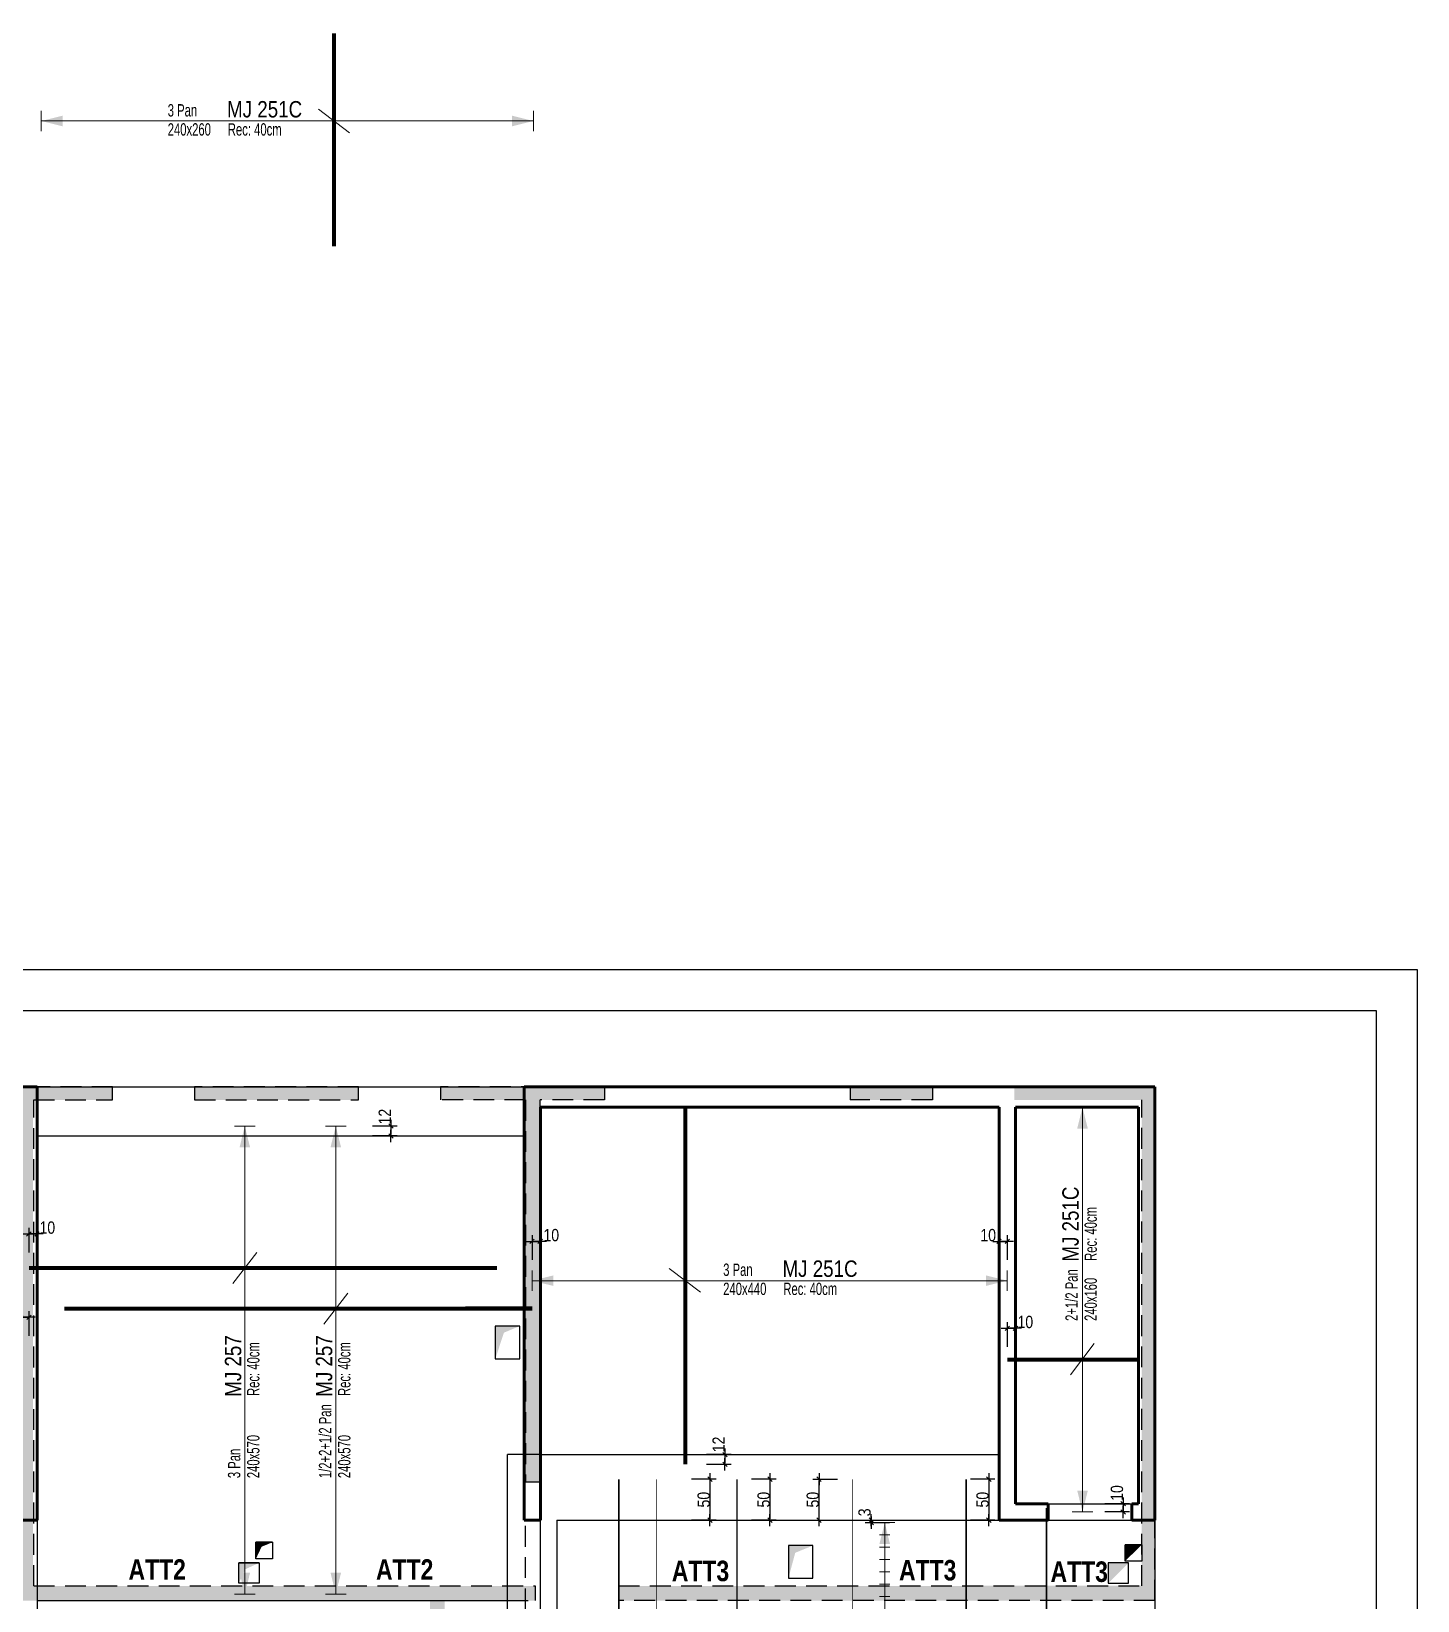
# Model space of a CAD drawing. Header units: millimetres. Extents: x 2049 to 26244, y -43633 to -34245.
# Drawn here: x 23993 to 25684, y -36160 to -34245 of the extents above; entities that cross this region are included whole.
import ezdxf
from ezdxf.enums import TextEntityAlignment as Align

# ---------------------------------------------------------------- set-up
doc = ezdxf.new("R2010")
doc.units = ezdxf.units.MM
doc.linetypes.add('CACHEX2', pattern=[19.05, 12.7, -6.35])
for name, color, linetype in [('01-Cad  2', 1, 'Continuous'), ('01_ARMA_INF', 50, 'Continuous'), ('01_cote_gen', 4, 'Continuous'), ('01_linteaux', 2, 'Continuous'), ('01_murs_sup', 2, 'CACHEX2'), ('01_resv', 32, 'Continuous'), ('01_texte', 230, 'Continuous'), ('AA_COTES', 2, 'Continuous')]:
    doc.layers.add(name, color=color, linetype=linetype)
doc.layers.add('01_murs_coup', color=5, linetype='Continuous', lineweight=60)
doc.styles.add('PATIO', font='ARIALN.TTF')
doc.styles.add('STYLE2', font='ARIALN.TTF')
doc.styles.add('Titre', font='ariblk.ttf')
doc.dimstyles.new('JB50', dxfattribs={"dimscale": 0.1, "dimtxt": 150, "dimasz": 15, "dimexe": 0.1, "dimexo": 0.1, "dimgap": 0.09, "dimtad": 1, "dimdec": 1, "dimdsep": 46, "dimtxsty": 'STYLE2', "dimblk1": 'BOND_G', "dimblk2": 'BOND_D', "dimsah": 1, "dimcen": 1.5, "dimdle": 0.01, "dimse1": 1, "dimse2": 1, "dimclrd": 4, "dimclre": 2, "dimclrt": 6, "dimazin": 2, "dimtfac": 2.333333, "dimtdec": 1, "dimtix": 1, "dimtmove": 2, "dimatfit": 3, "dimldrblk": 'BOND_G', "dimfxl": 1, "dimtolj": 1, "dimtzin": 0, "dimarcsym": 0})

# ---------------------------------------------------------------- blocks, each defined once
blk = doc.blocks.new('BOND_G')
at = {"layer": 'AA_COTES', "color": 0}
for p, q in [((0, -5), (0, 15)), ((5, 0), (-5, 0)), ((1.8, 1.8), (-1.8, -1.8))]:
    blk.add_line(p, q, dxfattribs=at)
blk = doc.blocks.new('BOND_D')
at = {"layer": 'AA_COTES', "color": 0}
for p, q in [((5, 0), (-5, 0)), ((-1.8, -1.8), (1.8, 1.8)), ((0, 5), (0, -15))]:
    blk.add_line(p, q, dxfattribs=at)
blk = doc.blocks.new('*D9353')
at = {"layer": '01_cote_gen', "color": 4, "lineweight": -2, "transparency": 16777216}
for p, q in [((25017.3, -36060.5), (25017.3, -36059)), ((25017.3, -36062), (25017.3, -36065)), ((25017.3, -36066.5), (25017.3, -36068))]:
    blk.add_line(p, q, dxfattribs=at)
at = {"layer": 'Defpoints', "color": 0, "transparency": 16777216}
for p in [(25017.3, -36065), (25039.8, -36062), (25046.2, -36065)]:
    blk.add_point(p, dxfattribs=at)
at = {"layer": '01_cote_gen', "color": 4, "lineweight": -2, "transparency": 16777216, "xscale": 1.5, "yscale": 1.5, "zscale": 1.5}
for name, p, rotation in [('BOND_G', (25017.3, -36062), 270), ('BOND_D', (25017.3, -36065), 90)]:
    blk.add_blockref(name, p, dxfattribs=dict(at, rotation=rotation))
at = {"layer": '01_cote_gen', "color": 6, "transparency": 16777216, "insert": (25009.2, -36052.5), "char_height": 15, "attachment_point": 5, "rotation": 90, "style": 'STYLE2'}
blk.add_mtext('\\A1;3', dxfattribs=at)
blk = doc.blocks.new('*D9412')
at = {"layer": '01_cote_gen', "color": 4, "lineweight": -2, "transparency": 16777216}
blk.add_line((24820.6, -36013.5), (24820.6, -36060.5), dxfattribs=at)
at = {"layer": 'Defpoints', "color": 0, "transparency": 16777216}
for p in [(24709.5, -36012), (24709.5, -36062), (24820.6, -36062)]:
    blk.add_point(p, dxfattribs=at)
at = {"layer": '01_cote_gen', "color": 4, "lineweight": -2, "transparency": 16777216, "xscale": 1.5, "yscale": 1.5, "zscale": 1.5}
for name, p, rotation in [('BOND_G', (24820.6, -36012), 90), ('BOND_D', (24820.6, -36062), 270)]:
    blk.add_blockref(name, p, dxfattribs=dict(at, rotation=rotation))
at = {"layer": '01_cote_gen', "color": 6, "transparency": 16777216, "insert": (24813, -36037), "char_height": 15, "attachment_point": 5, "rotation": 90, "style": 'STYLE2'}
blk.add_mtext('\\A1;50', dxfattribs=at)
blk = doc.blocks.new('*D9357')
at = {"layer": '01_cote_gen', "color": 4, "lineweight": -2, "transparency": 16777216}
blk.add_line((24893.8, -36013.5), (24893.8, -36060.5), dxfattribs=at)
at = {"layer": 'Defpoints', "color": 0, "transparency": 16777216}
for p in [(24853.6, -36012), (24853.6, -36062), (24893.8, -36062)]:
    blk.add_point(p, dxfattribs=at)
at = {"layer": '01_cote_gen', "color": 4, "lineweight": -2, "transparency": 16777216, "xscale": 1.5, "yscale": 1.5, "zscale": 1.5}
for name, p, rotation in [('BOND_G', (24893.8, -36012), 90), ('BOND_D', (24893.8, -36062), 270)]:
    blk.add_blockref(name, p, dxfattribs=dict(at, rotation=rotation))
at = {"layer": '01_cote_gen', "color": 6, "transparency": 16777216, "insert": (24886.1, -36037), "char_height": 15, "attachment_point": 5, "rotation": 90, "style": 'STYLE2'}
blk.add_mtext('\\A1;50', dxfattribs=at)
blk = doc.blocks.new('*D9358')
at = {"layer": '01_cote_gen', "color": 4, "lineweight": -2, "transparency": 16777216}
blk.add_line((25160.8, -36013.5), (25160.8, -36060.5), dxfattribs=at)
at = {"layer": 'Defpoints', "color": 0, "transparency": 16777216}
for p in [(25133.1, -36012), (25113.1, -36062), (25160.8, -36062)]:
    blk.add_point(p, dxfattribs=at)
at = {"layer": '01_cote_gen', "color": 4, "lineweight": -2, "transparency": 16777216, "xscale": 1.5, "yscale": 1.5, "zscale": 1.5}
for name, p, rotation in [('BOND_G', (25160.8, -36012), 90), ('BOND_D', (25160.8, -36062), 270)]:
    blk.add_blockref(name, p, dxfattribs=dict(at, rotation=rotation))
at = {"layer": '01_cote_gen', "color": 6, "transparency": 16777216, "insert": (25153.2, -36037), "char_height": 15, "attachment_point": 5, "rotation": 90, "style": 'STYLE2'}
blk.add_mtext('\\A1;50', dxfattribs=at)
blk = doc.blocks.new('*D9414')
at = {"layer": '01_cote_gen', "color": 4, "lineweight": -2, "transparency": 16777216}
blk.add_line((24953.7, -36060.5), (24953.7, -36013.5), dxfattribs=at)
at = {"layer": 'Defpoints', "color": 0, "transparency": 16777216}
for p in [(24953.7, -36012), (24994.7, -36012), (24994.7, -36062)]:
    blk.add_point(p, dxfattribs=at)
at = {"layer": '01_cote_gen', "color": 4, "lineweight": -2, "transparency": 16777216, "xscale": 1.5, "yscale": 1.5, "zscale": 1.5}
for name, p, rotation in [('BOND_D', (24953.7, -36012), 90), ('BOND_G', (24953.7, -36062), 270)]:
    blk.add_blockref(name, p, dxfattribs=dict(at, rotation=rotation))
at = {"layer": '01_cote_gen', "color": 6, "transparency": 16777216, "insert": (24946.1, -36037), "char_height": 15, "attachment_point": 5, "rotation": 90, "style": 'STYLE2'}
blk.add_mtext('\\A1;50', dxfattribs=at)
blk = doc.blocks.new('*D9425')
at = {"layer": '01_cote_gen', "color": 4, "lineweight": -2, "transparency": 16777216}
blk.add_line((24431.4, -35582.5), (24431.4, -35591.5), dxfattribs=at)
at = {"layer": 'Defpoints', "color": 0, "transparency": 16777216}
for p in [(24376.6, -35581), (24376.6, -35593), (24431.4, -35593)]:
    blk.add_point(p, dxfattribs=at)
at = {"layer": '01_cote_gen', "color": 4, "lineweight": -2, "transparency": 16777216, "xscale": 1.5, "yscale": 1.5, "zscale": 1.5}
for name, p, rotation in [('BOND_G', (24431.4, -35581), 90), ('BOND_D', (24431.4, -35593), 270)]:
    blk.add_blockref(name, p, dxfattribs=dict(at, rotation=rotation))
at = {"layer": '01_cote_gen', "color": 6, "transparency": 16777216, "insert": (24423.9, -35569.5), "char_height": 15, "attachment_point": 5, "rotation": 90, "style": 'STYLE2'}
blk.add_mtext('\\A1;12', dxfattribs=at)
blk = doc.blocks.new('*D9426')
at = {"layer": '01_cote_gen', "color": 4, "lineweight": -2, "transparency": 16777216}
blk.add_line((24605, -35721.8), (24612, -35721.8), dxfattribs=at)
at = {"layer": 'Defpoints', "color": 0, "transparency": 16777216}
for p in [(24613.5, -35721.8), (24603.5, -35757.2), (24613.5, -35757.2)]:
    blk.add_point(p, dxfattribs=at)
at = {"layer": '01_cote_gen', "color": 4, "lineweight": -2, "transparency": 16777216, "xscale": 1.5, "yscale": 1.5, "zscale": 1.5, "rotation": 180}
blk.add_blockref('BOND_G', (24603.5, -35721.8), dxfattribs=at)
at = {"layer": '01_cote_gen', "color": 4, "lineweight": -2, "transparency": 16777216, "xscale": 1.5, "yscale": 1.5, "zscale": 1.5}
blk.add_blockref('BOND_D', (24613.5, -35721.8), dxfattribs=at)
at = {"layer": '01_cote_gen', "color": 6, "transparency": 16777216, "insert": (24627, -35714.2), "char_height": 15, "attachment_point": 5, "style": 'STYLE2'}
blk.add_mtext('\\A1;10', dxfattribs=at)
blk = doc.blocks.new('*D9427')
at = {"layer": '01_cote_gen', "color": 4, "lineweight": -2, "transparency": 16777216}
blk.add_line((23991.2, -35712.7), (23998.2, -35712.7), dxfattribs=at)
at = {"layer": 'Defpoints', "color": 0, "transparency": 16777216}
for p in [(23999.7, -35712.7), (23989.7, -35754.4), (23999.7, -35754.4)]:
    blk.add_point(p, dxfattribs=at)
at = {"layer": '01_cote_gen', "color": 4, "lineweight": -2, "transparency": 16777216, "xscale": 1.5, "yscale": 1.5, "zscale": 1.5, "rotation": 180}
blk.add_blockref('BOND_G', (23989.7, -35712.7), dxfattribs=at)
at = {"layer": '01_cote_gen', "color": 4, "lineweight": -2, "transparency": 16777216, "xscale": 1.5, "yscale": 1.5, "zscale": 1.5}
blk.add_blockref('BOND_D', (23999.7, -35712.7), dxfattribs=at)
at = {"layer": '01_cote_gen', "color": 6, "transparency": 16777216, "insert": (24012.2, -35705), "char_height": 15, "attachment_point": 5, "style": 'STYLE2'}
blk.add_mtext('\\A1;10', dxfattribs=at)
blk = doc.blocks.new('*D9428')
at = {"layer": '01_cote_gen', "color": 4, "lineweight": -2, "transparency": 16777216}
blk.add_line((23981.3, -35814.4), (23988.3, -35814.4), dxfattribs=at)
at = {"layer": 'Defpoints', "color": 0, "transparency": 16777216}
for p in [(23989.8, -35814.4), (23989.8, -35846.4), (23979.8, -36013)]:
    blk.add_point(p, dxfattribs=at)
at = {"layer": '01_cote_gen', "color": 4, "lineweight": -2, "transparency": 16777216, "xscale": 1.5, "yscale": 1.5, "zscale": 1.5, "rotation": 180}
blk.add_blockref('BOND_G', (23979.8, -35814.4), dxfattribs=at)
at = {"layer": '01_cote_gen', "color": 4, "lineweight": -2, "transparency": 16777216, "xscale": 1.5, "yscale": 1.5, "zscale": 1.5}
blk.add_blockref('BOND_D', (23989.8, -35814.4), dxfattribs=at)
at = {"layer": '01_cote_gen', "color": 6, "transparency": 16777216, "insert": (23966.2, -35806.7), "char_height": 15, "attachment_point": 5, "style": 'STYLE2'}
blk.add_mtext('\\A1;10', dxfattribs=at)
blk = doc.blocks.new('*D9429')
at = {"layer": '01_cote_gen', "color": 4, "lineweight": -2, "transparency": 16777216}
blk.add_line((25174.8, -35721.8), (25181.8, -35721.8), dxfattribs=at)
at = {"layer": 'Defpoints', "color": 0, "transparency": 16777216}
for p in [(25183.3, -35721.8), (25183.3, -35782.2), (25173.3, -35982)]:
    blk.add_point(p, dxfattribs=at)
at = {"layer": '01_cote_gen', "color": 4, "lineweight": -2, "transparency": 16777216, "xscale": 1.5, "yscale": 1.5, "zscale": 1.5, "rotation": 180}
blk.add_blockref('BOND_G', (25173.3, -35721.8), dxfattribs=at)
at = {"layer": '01_cote_gen', "color": 4, "lineweight": -2, "transparency": 16777216, "xscale": 1.5, "yscale": 1.5, "zscale": 1.5}
blk.add_blockref('BOND_D', (25183.3, -35721.8), dxfattribs=at)
at = {"layer": '01_cote_gen', "color": 6, "transparency": 16777216, "insert": (25160, -35714.2), "char_height": 15, "attachment_point": 5, "style": 'STYLE2'}
blk.add_mtext('\\A1;10', dxfattribs=at)
blk = doc.blocks.new('*D9430')
at = {"layer": '01_cote_gen', "color": 4, "lineweight": -2, "transparency": 16777216}
blk.add_line((24838.8, -35983.5), (24838.8, -35992.5), dxfattribs=at)
at = {"layer": 'Defpoints', "color": 0, "transparency": 16777216}
for p in [(24790.4, -35982), (24790.4, -35994), (24838.8, -35994)]:
    blk.add_point(p, dxfattribs=at)
at = {"layer": '01_cote_gen', "color": 4, "lineweight": -2, "transparency": 16777216, "xscale": 1.5, "yscale": 1.5, "zscale": 1.5}
for name, p, rotation in [('BOND_G', (24838.8, -35982), 90), ('BOND_D', (24838.8, -35994), 270)]:
    blk.add_blockref(name, p, dxfattribs=dict(at, rotation=rotation))
at = {"layer": '01_cote_gen', "color": 6, "transparency": 16777216, "insert": (24831.2, -35969.6), "char_height": 15, "attachment_point": 5, "rotation": 90, "style": 'STYLE2'}
blk.add_mtext('\\A1;12', dxfattribs=at)
blk = doc.blocks.new('*D9440')
at = {"layer": '01_cote_gen', "color": 4, "lineweight": -2, "transparency": 16777216}
blk.add_line((25184.8, -35827.8), (25191.8, -35827.8), dxfattribs=at)
at = {"layer": 'Defpoints', "color": 0, "transparency": 16777216}
for p in [(25193.3, -35827.8), (25183.3, -35866.3), (25193.3, -35866.3)]:
    blk.add_point(p, dxfattribs=at)
at = {"layer": '01_cote_gen', "color": 4, "lineweight": -2, "transparency": 16777216, "xscale": 1.5, "yscale": 1.5, "zscale": 1.5, "rotation": 180}
blk.add_blockref('BOND_G', (25183.3, -35827.8), dxfattribs=at)
at = {"layer": '01_cote_gen', "color": 4, "lineweight": -2, "transparency": 16777216, "xscale": 1.5, "yscale": 1.5, "zscale": 1.5}
blk.add_blockref('BOND_D', (25193.3, -35827.8), dxfattribs=at)
at = {"layer": '01_cote_gen', "color": 6, "transparency": 16777216, "insert": (25205.3, -35820.2), "char_height": 15, "attachment_point": 5, "style": 'STYLE2'}
blk.add_mtext('\\A1;10', dxfattribs=at)
blk = doc.blocks.new('*D9449')
at = {"layer": '01_cote_gen', "color": 4, "lineweight": -2, "transparency": 16777216}
blk.add_line((25324.7, -36043.5), (25324.7, -36050.5), dxfattribs=at)
at = {"layer": 'Defpoints', "color": 0, "transparency": 16777216}
for p in [(25233.3, -36042), (25287.5, -36052), (25324.7, -36052)]:
    blk.add_point(p, dxfattribs=at)
at = {"layer": '01_cote_gen', "color": 4, "lineweight": -2, "transparency": 16777216, "xscale": 1.5, "yscale": 1.5, "zscale": 1.5}
for name, p, rotation in [('BOND_G', (25324.7, -36042), 90), ('BOND_D', (25324.7, -36052), 270)]:
    blk.add_blockref(name, p, dxfattribs=dict(at, rotation=rotation))
at = {"layer": '01_cote_gen', "color": 6, "transparency": 16777216, "insert": (25317.1, -36028.9), "char_height": 15, "attachment_point": 5, "rotation": 90, "style": 'STYLE2'}
blk.add_mtext('\\A1;10', dxfattribs=at)

msp = doc.modelspace()

# ---------------------------------------------------------------- hatches: boundary and pattern name
at = {"layer": '01_murs_sup'}
h = msp.add_hatch(dxfattribs=at)
h.set_pattern_fill('DASH', color=256, scale=2.5, angle=135)
h.set_pattern_definition([(135, (9840.289, -22999.328), (-11.22532, 9e-16), [7.9375, -7.9375])])
h.paths.add_polyline_path([(21782.32, -36663.04), (21762.32, -36663.04), (21762.32, -37191.04), (23979.74, -37191.04), (23979.74, -37230.93), (23994.92, -37230.93), (23994.92, -36957.04), (24595.23, -36957.04), (24595.23, -37424.94), (24613.23, -37424.94), (24613.23, -36821.1), (24595.23, -36821.1), (24595.23, -36939.04), (23998.92, -36939.04), (23998.92, -36683.1), (24595.23, -36683.1), (24595.23, -36688.1), (24612.92, -36688.1), (24612.92, -36305.04), (24496.92, -36305.04), (24496.92, -36160.22), (24606.92, -36160.21), (24606.92, -36142.21), (23994.92, -36142.25), (23994.92, -35549.04), (24091.47, -35549.04), (24091.47, -35533.04), (23974.92, -35533.04), (23974.92, -36160.25), (24478.92, -36160.22), (24478.92, -36323.04), (24595.23, -36323.04), (24595.23, -36663.1), (23980.74, -36663.1), (23980.74, -37166.04), (23718.92, -37166.04), (23718.92, -36663.04), (23700.74, -36663.04), (23700.74, -37166.04), (23184.92, -37166.04), (23184.92, -36663.04), (23164.92, -36663.04), (23164.92, -37166.04), (22904.92, -37166.04), (22904.92, -36613.04), (22876.92, -36613.04), (22876.92, -36633.04), (22884.92, -36633.04), (22884.92, -37166.04), (22764.92, -37166.04), (22764.92, -36738.04), (22746.92, -36738.04), (22746.92, -37166.04), (22626.92, -37166.04), (22626.92, -36633.04), (22774.92, -36633.04), (22774.92, -36613.04), (22608.92, -36613.04), (22608.92, -37166.04), (22359.19, -37166.04), (22359.19, -36663.04), (22339.19, -36663.04), (22339.19, -37166.04), (21782.32, -37166.04)])
h = msp.add_hatch(dxfattribs=at)
h.set_pattern_fill('DASH', color=256, scale=2.5, angle=135)
h.set_pattern_definition([(135, (9840.627, -22999.328), (-11.22532, 9e-16), [7.9375, -7.9375])])
h.paths.add_polyline_path([(24391.81, -35533.04), (24191.81, -35533.04), (24191.81, -35549.04), (24391.81, -35549.04)])
h.paths.add_polyline_path([(24691.81, -35533.04), (24491.81, -35533.04), (24491.81, -35549.04), (24595.26, -35549.04), (24595.26, -36015.34), (24613.26, -36015.34), (24613.26, -35549.04), (24691.81, -35549.04)])
h.paths.add_polyline_path([(25091.86, -35533.04), (24991.81, -35533.04), (24991.81, -35549.04), (25091.86, -35549.04)], flags=17)
h.paths.add_polyline_path([(25363.26, -35533.04), (25191.86, -35533.04), (25191.86, -35549.04), (25347.26, -35549.04), (25347.26, -36142.16), (24709.26, -36142.2), (24709.26, -36160.2), (25363.26, -36160.16)])

# ---------------------------------------------------------------- linework, layer by layer
at = {"layer": '01-Cad  2'}
for p, q in [((25683.84, -35390.44), (19193.84, -35390.44)), ((25683.84, -38390.44), (25683.84, -35390.44)), ((25633.84, -35440.44), (19243.84, -35440.44)), ((25633.84, -38340.44), (25633.84, -35440.44))]:
    msp.add_line(p, q, dxfattribs=at)
at = {"layer": '01_ARMA_INF', "linetype": 'Continuous', "lineweight": 0, "const_width": 5, "flags": 128}
for points in [[(24361.96, -34507.39), (24361.8, -34247.4)], [(24790.45, -35558.04), (24790.45, -35994.04)], [(24560.7, -35754.19), (23989.74, -35754.35)], [(24603.74, -35803.71), (24032.77, -35803.88)], [(25183.26, -35866.25), (25343.26, -35866.25)]]:
    msp.add_lwpolyline(points, dxfattribs=at)
at = {"layer": '01_linteaux'}
for p, q in [((23999.74, -35533.04), (24593.74, -35533.04)), ((23999.74, -35593.04), (24593.74, -35593.04)), ((24613.74, -35982.04), (24573.74, -35982.04)), ((24573.74, -36663), (24573.74, -35982.04)), ((24613.74, -35982.04), (25173.26, -35982.04)), ((25233.26, -36042.04), (25335.26, -36042.04)), ((23999.74, -36062.04), (23999.74, -36663)), ((24613.74, -36663), (24613.74, -36062.04)), ((24633.74, -36062.04), (25173.26, -36062.04)), ((24633.74, -36062.04), (24633.74, -36663)), ((25233.26, -36062.04), (25335.26, -36062.04)), ((25363.26, -36062.04), (25363.26, -36663.04)), ((23999.74, -36160.25), (24573.74, -36160.21))]:
    msp.add_line(p, q, dxfattribs=at)
at = {"layer": '01_murs_coup'}
for p, q in [((21762.72, -35533.05), (23999.74, -35533.04)), ((23999.74, -36062.04), (23999.74, -35533.04)), ((24593.74, -36062.04), (24593.74, -35533.04)), ((24593.74, -35533.04), (25363.26, -35533.04)), ((25363.26, -36062.04), (25363.26, -35533.04)), ((24613.74, -36062.04), (24613.74, -35558.04)), ((24613.74, -35558.04), (25173.26, -35558.04)), ((25173.26, -36062.04), (25173.26, -35558.04)), ((25193.26, -35558.04), (25343.26, -35558.04)), ((25193.26, -36042.04), (25193.26, -35558.04)), ((25343.26, -36042.04), (25343.26, -35558.04)), ((25193.26, -36042.04), (25233.26, -36042.04)), ((25233.26, -36062.04), (25233.26, -36042.04)), ((25335.26, -36042.04), (25343.26, -36042.04)), ((25335.26, -36042.04), (25343.26, -36042.04)), ((25335.26, -36062.04), (25335.26, -36042.04)), ((23979.74, -36062.04), (23999.74, -36062.04)), ((24613.74, -36062.04), (24593.74, -36062.04)), ((25173.26, -36062.04), (25233.26, -36062.04)), ((25335.26, -36062.04), (25363.26, -36062.04)), ((25335.26, -36062.04), (25363.26, -36062.04))]:
    msp.add_line(p, q, dxfattribs=at)
at = {"layer": '01_murs_sup', "ltscale": 2}
for p, q in [((24091.81, -35533.04), (23975.47, -35533.04)), ((24091.81, -35549.04), (24091.81, -35533.04)), ((24391.81, -35533.04), (24191.81, -35533.04)), ((24191.81, -35533.04), (24191.81, -35549.04)), ((24391.81, -35549.04), (24391.81, -35533.04)), ((24691.81, -35533.04), (24491.81, -35533.04)), ((24491.81, -35533.04), (24491.81, -35549.04)), ((24691.81, -35533.04), (24691.81, -35549.04)), ((25091.86, -35533.04), (24991.81, -35533.04)), ((24991.81, -35533.04), (24991.81, -35549.04)), ((25091.86, -35533.04), (25091.86, -35549.04)), ((25363.26, -36160.16), (25363.26, -35533.04)), ((23995.74, -36142.25), (23995.74, -35549.04)), ((23995.74, -35549.04), (24091.81, -35549.04)), ((24191.81, -35549.04), (24391.81, -35549.04)), ((24595.53, -35549.04), (24491.81, -35549.04)), ((24595.53, -35549.04), (24595.53, -36015.34)), ((24691.81, -35549.04), (24613.53, -35549.04)), ((24613.53, -36015.34), (24613.53, -35549.04)), ((25091.86, -35549.04), (24991.81, -35549.04)), ((25347.26, -36142.16), (25347.26, -35549.04)), ((24595.53, -36015.34), (24613.53, -36015.34)), ((24595.57, -36323.04), (24595.57, -36062.04)), ((23995.74, -36142.25), (24607.26, -36142.21)), ((24497.26, -36160.22), (24607.26, -36160.21)), ((24497.26, -36160.22), (24607.26, -36160.21)), ((24607.26, -36142.21), (24607.26, -36160.21)), ((24709.26, -36142.2), (25347.26, -36142.16)), ((24709.26, -36160.2), (24709.26, -36142.2)), ((25363.26, -36160.16), (24709.26, -36160.2))]:
    msp.add_line(p, q, dxfattribs=at)
at = {"layer": '01_resv'}
for p, q in [((24573.75, -35825.08), (24558.75, -35825.08)), ((24558.75, -35825.08), (24558.75, -35865.08)), ((24588.75, -35825.08), (24558.75, -35825.08)), ((24588.75, -35825.08), (24573.75, -35825.08)), ((24588.75, -35865.08), (24588.75, -35825.08)), ((24558.75, -35865.08), (24588.75, -35865.08)), ((24266.78, -36109.06), (24266.78, -36089.06)), ((24266.78, -36089.06), (24286.78, -36089.06)), ((24286.78, -36089.06), (24266.78, -36089.06)), ((24276.78, -36089.06), (24276.78, -36089.06)), ((24276.78, -36089.06), (24286.78, -36089.06)), ((24286.78, -36089.06), (24286.78, -36109.06)), ((24931.25, -36093.01), (24916.25, -36093.01)), ((24916.25, -36093.01), (24916.25, -36133.01)), ((24946.25, -36093.01), (24916.25, -36093.01)), ((24946.25, -36093.01), (24931.25, -36093.01)), ((24946.25, -36133.01), (24946.25, -36093.01)), ((25326.96, -36112.08), (25327.26, -36092.08)), ((25327.26, -36092.08), (25347.26, -36092.08)), ((25347.26, -36092.08), (25327.26, -36092.08)), ((25337.26, -36092.08), (25337.26, -36092.08)), ((25337.26, -36092.08), (25347.26, -36092.08)), ((25347.26, -36092.08), (25347.26, -36112.08)), ((24245.77, -36139.05), (24245.77, -36114.05)), ((24245.77, -36114.05), (24270.77, -36114.05)), ((24270.77, -36114.05), (24245.77, -36114.05)), ((24270.77, -36114.05), (24258.27, -36114.05)), ((24258.27, -36114.05), (24270.77, -36114.05)), ((24286.78, -36109.06), (24266.78, -36109.06)), ((24270.77, -36114.05), (24270.77, -36139.05)), ((25331.28, -36114.08), (25306.28, -36114.08)), ((25306.28, -36114.08), (25306.28, -36139.08)), ((25347.26, -36112.08), (25326.96, -36112.08)), ((25331.28, -36139.08), (25331.28, -36114.08)), ((24270.77, -36139.05), (24245.77, -36139.05)), ((24916.25, -36133.01), (24946.25, -36133.01)), ((25306.28, -36139.08), (25318.78, -36139.08)), ((25306.28, -36139.08), (25331.28, -36139.08)), ((25318.78, -36139.08), (25331.28, -36139.08))]:
    msp.add_line(p, q, dxfattribs=at)
for points in [[(24558.75, -35865.08), (24558.75, -35825.08), (24569.27, -35833.14)], [(24558.75, -35825.08), (24588.75, -35825.08), (24569.27, -35833.14)], [(24266.78, -36109.06), (24266.78, -36089.06), (24273.63, -36094.42)], [(24266.78, -36089.06), (24286.78, -36089.06), (24273.63, -36094.42)], [(24916.25, -36133.01), (24916.25, -36093.01), (24924.62, -36101.82)], [(24916.25, -36093.01), (24946.25, -36093.01), (24924.62, -36101.82)], [(25326.96, -36112.08), (25327.26, -36092.08), (25347.26, -36092.08)], [(24245.77, -36139.05), (24245.77, -36114.05), (24253.79, -36121.91)], [(24245.77, -36114.05), (24270.77, -36114.05), (24253.79, -36121.91)], [(25306.28, -36139.08), (25306.28, -36114.08), (25331.28, -36114.08)]]:
    msp.add_solid(points, dxfattribs=at)
at = {"layer": '01_texte', "linetype": 'Continuous', "lineweight": 0}
for p, q in [((24342.84, -34339.77), (24380.91, -34368.77)), ((24004.78, -34341.79), (24004.78, -34366.75)), ((24004.78, -34354.27), (24605.26, -34354.27)), ((24605.26, -34341.79), (24605.26, -34366.75)), ((25262.58, -35558.04), (25287.54, -35558.04)), ((25275.06, -36052.04), (25275.06, -35558.04)), ((24240.66, -35581.04), (24265.62, -35581.04)), ((24253.14, -36152.21), (24253.14, -35581.04)), ((24351.65, -35581.04), (24376.61, -35581.04)), ((24364.13, -36152.21), (24364.13, -35581.04)), ((24238.63, -35773.33), (24267.64, -35735.25)), ((24603.53, -35757.23), (24603.53, -35782.19)), ((24770.99, -35754.88), (24809.06, -35783.89)), ((25183.26, -35757.23), (25183.26, -35782.19)), ((24603.53, -35769.71), (25183.26, -35769.71)), ((24349.63, -35822.83), (24378.64, -35784.76)), ((25260.23, -35884.59), (25289.24, -35846.51)), ((25021.29, -36065.04), (25046.25, -36065.04)), ((25033.77, -36500.04), (25033.77, -36065.04)), ((25262.58, -36052.04), (25287.54, -36052.04)), ((25027.53, -36080.04), (25040.01, -36080.04)), ((25027.53, -36095.04), (25040.01, -36095.04)), ((25027.53, -36110.04), (25040.01, -36110.04)), ((25027.53, -36125.04), (25040.01, -36125.04)), ((25027.53, -36140.04), (25040.01, -36140.04)), ((24240.66, -36152.21), (24265.62, -36152.21)), ((24351.65, -36152.21), (24376.61, -36152.21)), ((25027.53, -36155.04), (25040.01, -36155.04))]:
    msp.add_line(p, q, dxfattribs=at)
at = {"layer": '01_texte'}
for points, const_width in [([(24709.45, -36678.04), (24709.45, -36012.04)], 2), ([(24755.08, -36706.04), (24755.08, -36012.04)], 1), ([(24853.56, -36501.04), (24853.56, -36012.04)], 2), ([(24994.68, -36706.04), (24994.68, -36012.04)], 1), ([(25133.08, -36678.04), (25133.08, -36012.04)], 2), ([(25231.14, -36678.04), (25231.14, -36047.04)], 2)]:
    msp.add_lwpolyline(points, dxfattribs=dict(at, const_width=const_width))
at = {"layer": '01_texte', "linetype": 'Continuous', "lineweight": 0}
for points in [[(24004.78, -34354.27), (24030.88, -34347.81), (24030.88, -34354.27)], [(24004.78, -34354.27), (24030.88, -34360.73), (24030.88, -34354.27)], [(24605.26, -34354.27), (24579.16, -34347.81), (24579.16, -34354.27)], [(24605.26, -34354.27), (24579.16, -34360.73), (24579.16, -34354.27)], [(25275.06, -35558.04), (25268.6, -35584.14), (25275.06, -35584.14)], [(25275.06, -35558.04), (25281.52, -35584.14), (25275.06, -35584.14)], [(24253.14, -35581.04), (24246.68, -35607.14), (24253.14, -35607.14)], [(24253.14, -35581.04), (24259.6, -35607.14), (24253.14, -35607.14)], [(24364.13, -35581.04), (24357.67, -35607.14), (24364.13, -35607.14)], [(24364.13, -35581.04), (24370.59, -35607.14), (24364.13, -35607.14)], [(24603.53, -35769.71), (24629.62, -35763.25), (24629.62, -35769.71)], [(24603.53, -35769.71), (24629.62, -35776.17), (24629.62, -35769.71)], [(25183.26, -35769.71), (25157.16, -35763.25), (25157.16, -35769.71)], [(25183.26, -35769.71), (25157.16, -35776.17), (25157.16, -35769.71)], [(25275.06, -36052.04), (25268.6, -36025.95), (25275.06, -36025.95)], [(25275.06, -36052.04), (25281.52, -36025.95), (25275.06, -36025.95)], [(25033.77, -36065.04), (25027.31, -36091.14), (25033.77, -36091.14)], [(25033.77, -36065.04), (25040.23, -36091.14), (25033.77, -36091.14)], [(24253.14, -36152.21), (24246.68, -36126.11), (24253.14, -36126.11)], [(24253.14, -36152.21), (24259.6, -36126.11), (24253.14, -36126.11)], [(24364.13, -36152.21), (24357.67, -36126.11), (24364.13, -36126.11)], [(24364.13, -36152.21), (24370.59, -36126.11), (24364.13, -36126.11)]]:
    msp.add_solid(points, dxfattribs=at)

# ---------------------------------------------------------------- texts
at = {"layer": '01_texte', "ltscale": 5, "style": 'PATIO', "width": 0.8}
for s, p in [('3 Pan', (24159.07, -34348.73)), ('240x260', (24159.07, -34372.07)), ('Rec: 40cm', (24232.4, -34372.07)), ('3 Pan', (24836.71, -35763.85)), ('240x440', (24836.71, -35787.19)), ('Rec: 40cm', (24910.05, -35787.19))]:
    msp.add_text(s, height=15, dxfattribs=at).set_placement(p)
at = {"layer": '01_texte', "ltscale": 5, "style": 'PATIO'}
for p in [(24231.41, -34349.94), (24909.05, -35765.06)]:
    msp.add_text('MJ 251C', height=20, dxfattribs=at).set_placement(p)
for s, p in [('MJ 251C', (25270.4, -35746.52)), ('MJ 257', (24248.81, -35911.43)), ('MJ 257', (24359.8, -35911.43))]:
    msp.add_text(s, height=20, rotation=90, dxfattribs=at).set_placement(p)
at = {"layer": '01_texte', "ltscale": 5, "style": 'PATIO', "width": 0.8}
for s, p in [('Rec: 40cm', (25292.53, -35745.53)), ('2+1/2 Pan', (25269.2, -35818.86)), ('240x160', (25292.53, -35818.86)), ('Rec: 40cm', (24270.94, -35910.43)), ('Rec: 40cm', (24381.93, -35910.43)), ('1/2+2+1/2 Pan', (24358.6, -36010.75)), ('240x570', (24270.94, -36010.75)), ('240x570', (24381.93, -36010.75)), ('3 Pan', (24247.6, -36010.75))]:
    msp.add_text(s, height=15, rotation=90, dxfattribs=at).set_placement(p)
at = {"layer": '01_texte', "style": 'Titre', "width": 0.7}
for s, p in [('ATT2', (24146.23, -36142.24)), ('ATT2', (24448.16, -36142.24)), ('ATT3', (24809.03, -36143.98)), ('ATT3', (25086.22, -36143.1)), ('ATT3', (25271.05, -36144.86))]:
    msp.add_text(s, height=25, rotation=0, dxfattribs=at).set_placement(p, align=Align.BOTTOM_CENTER)

# ---------------------------------------------------------------- dimensions: what is measured, and where the dimension line sits
at = {"layer": '01_cote_gen'}
for base, p1, p2, picture, middle in [((24431.43, -35593.04), (24376.61, -35581.04), (24376.61, -35593.04), '*D9425', (24423.89, -35569.52)), ((24838.77, -35994.04), (24790.45, -35982.04), (24790.45, -35994.04), '*D9430', (24831.23, -35969.65)), ((25324.74, -36052.04), (25233.26, -36042.04), (25287.54, -36052.04), '*D9449', (25317.07, -36028.88)), ((25017.27, -36065.04), (25039.81, -36062.04), (25046.25, -36065.04), '*D9353', (25009.21, -36052.46))]:
    dim = msp.add_linear_dim(base=base, p1=p1, p2=p2, angle=90, dimstyle='JB50', dxfattribs=at)
    dim.commit()
    dim.dimension.update_dxf_attribs({"geometry": picture, "text_midpoint": middle, "dimtype": 160})
for base, p1, p2, picture, middle in [((23999.74, -35712.65), (23989.74, -35754.35), (23999.74, -35754.35), '*D9427', (24012.25, -35704.98)), ((24613.53, -35721.85), (24603.53, -35757.23), (24613.53, -35757.23), '*D9426', (24626.97, -35714.18)), ((25183.26, -35721.85), (25173.26, -35982.04), (25183.26, -35782.19), '*D9429', (25160.01, -35714.18)), ((23989.84, -35814.4), (23979.8, -36013.04), (23989.84, -35846.45), '*D9428', (23966.21, -35806.73)), ((25193.26, -35827.84), (25183.26, -35866.25), (25193.26, -35866.25), '*D9440', (25205.34, -35820.17))]:
    dim = msp.add_linear_dim(base=base, p1=p1, p2=p2, dimstyle='JB50', dxfattribs=at)
    dim.commit()
    dim.dimension.update_dxf_attribs({"geometry": picture, "text_midpoint": middle, "dimtype": 160})
for base, p1, p2, picture, middle in [((24820.63, -36062.04), (24709.45, -36012.04), (24709.45, -36062.04), '*D9412', (24812.97, -36037.04)), ((24893.76, -36062.04), (24853.56, -36012.04), (24853.56, -36062.04), '*D9357', (24886.09, -36037.04)), ((24953.73, -36012.04), (24994.68, -36062.04), (24994.68, -36012.04), '*D9414', (24946.06, -36037.04)), ((25160.84, -36062.04), (25133.08, -36012.04), (25113.15, -36062.04), '*D9358', (25153.18, -36037.04))]:
    dim = msp.add_linear_dim(base=base, p1=p1, p2=p2, angle=90, dimstyle='JB50', dxfattribs=at)
    dim.commit()
    dim.dimension.update_dxf_attribs({"geometry": picture, "text_midpoint": middle})

doc.saveas('drawing.dxf')
